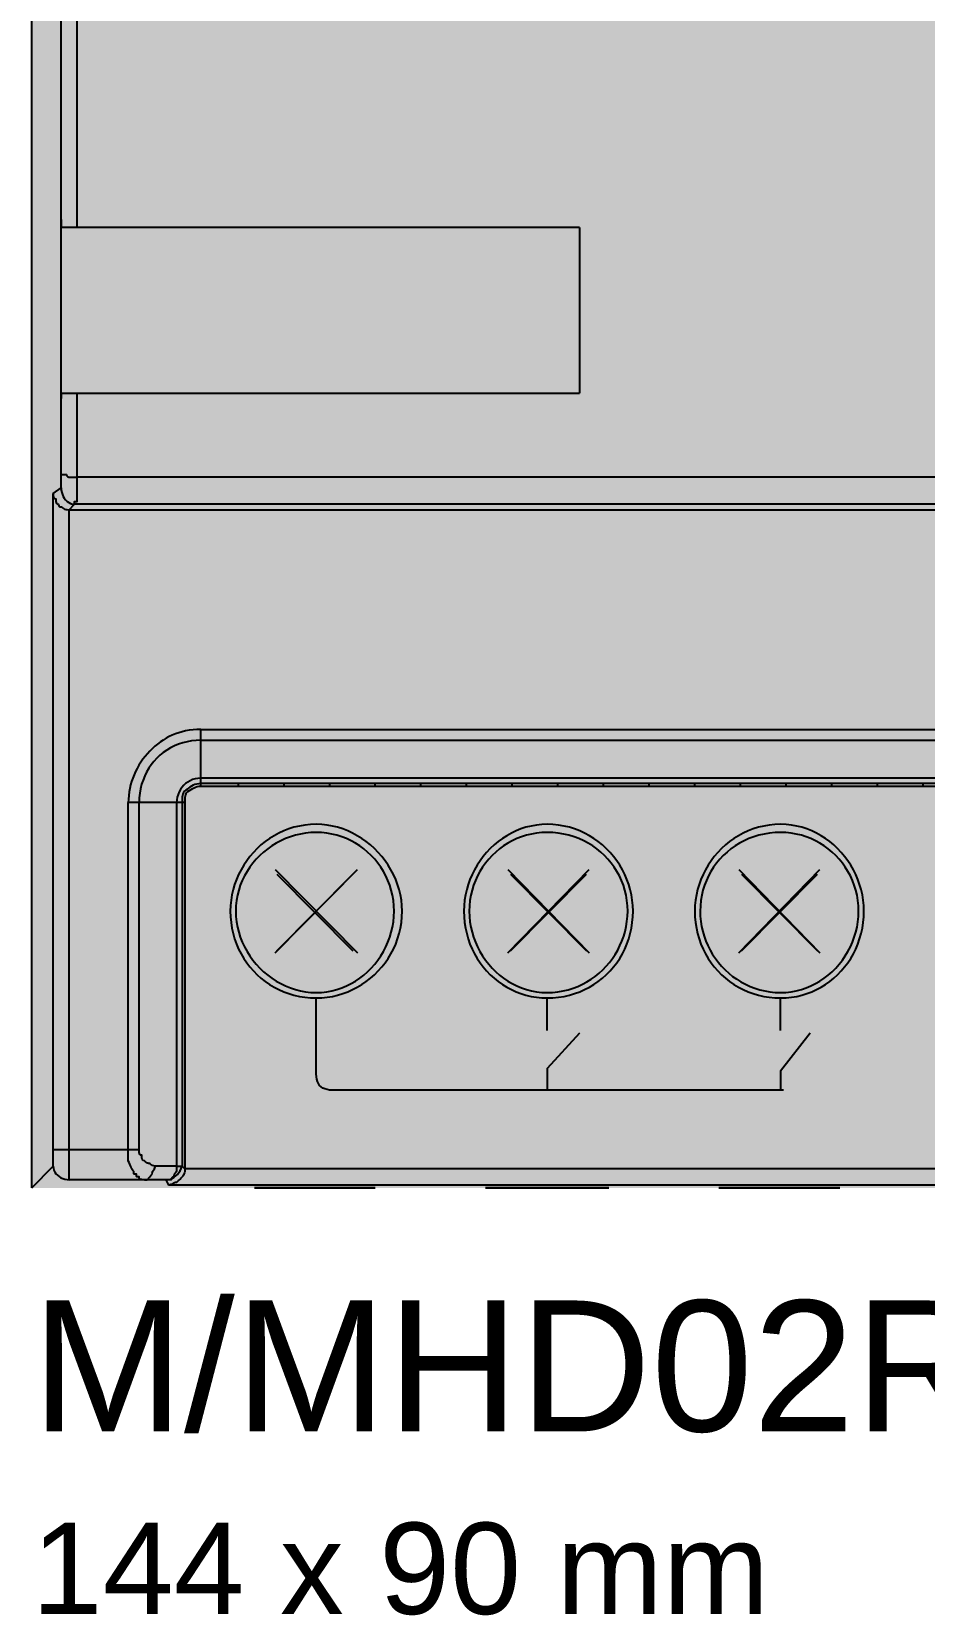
# Model space of a CAD drawing. Header units: millimetres. Extents: x 0 to 966, y -664 to 90.
# Drawn here: x 250 to 279.3, y -14 to 38 of the extents above; entities that cross this region are included whole.
import ezdxf

# ---------------------------------------------------------------- set-up
doc = ezdxf.new("R2010")
doc.units = ezdxf.units.MM
for name, color, linetype in [('HDL_BODY', 7, 'Continuous'), ('HDL_COLOUR', 7, 'Continuous'), ('HDL_DETAIL', 7, 'Continuous'), ('HDL_PRINT', 7, 'Continuous')]:
    doc.layers.add(name, color=color, linetype=linetype)
doc.styles.add('HDL_ARIAL', font='arial.ttf')

# ---------------------------------------------------------------- blocks, each defined once
blk = doc.blocks.new('M_MHD02R17U.1_FRONT')
at = {"layer": 'HDL_BODY', "true_color": 0x202126}
blk.add_hatch(color=250, dxfattribs=at).paths.add_polyline_path([(0, 0), (144, 0), (144, 90), (0, 90)])
at = {"layer": 'HDL_BODY', "true_color": 0x2a2a30}
blk.add_hatch(color=250, dxfattribs=at).paths.add_polyline_path([(0.4, 20.52), (143.6, 20.52), (143.6, 68.31), (0.4, 68.31)])
at = {"layer": 'HDL_BODY', "true_color": 0x23242a}
blk.add_hatch(color=250, dxfattribs=at).paths.add_polyline_path([(0.4, 0.5), (143.6, 0.5), (143.6, 19.8), (0.4, 19.8)])
at = {"layer": 'HDL_COLOUR', "true_color": 0x757a83}
blk.add_hatch(color=8, dxfattribs=at).paths.add_polyline_path([(0.97, 26.109), (17.989, 26.109), (17.989, 31.545), (0.97, 31.545)])
at = {"layer": 'HDL_COLOUR', "true_color": 0x1a332c}
for points in [[(9.347, 11.941), (9.158, 11.934), (8.973, 11.916), (8.792, 11.885), (8.616, 11.843), (8.444, 11.79), (8.277, 11.726), (8.116, 11.652), (7.961, 11.568), (7.811, 11.475), (7.668, 11.373), (7.532, 11.263), (7.403, 11.145), (7.281, 11.019), (7.167, 10.887), (7.062, 10.747), (6.964, 10.602), (6.876, 10.451), (6.796, 10.294), (6.727, 10.133), (6.667, 9.967), (6.617, 9.798), (6.577, 9.625), (6.549, 9.449), (6.531, 9.27), (6.525, 9.089), (6.531, 8.898), (6.549, 8.711), (6.577, 8.529), (6.617, 8.35), (6.667, 8.177), (6.727, 8.008), (6.796, 7.845), (6.876, 7.688), (6.964, 7.537), (7.062, 7.393), (7.167, 7.255), (7.281, 7.124), (7.403, 7.001), (7.532, 6.886), (7.668, 6.779), (7.811, 6.681), (7.961, 6.592), (8.116, 6.512), (8.277, 6.441), (8.444, 6.38), (8.616, 6.33), (8.792, 6.29), (8.973, 6.261), (9.158, 6.244), (9.347, 6.238), (9.526, 6.244), (9.703, 6.261), (9.877, 6.29), (10.048, 6.33), (10.216, 6.38), (10.38, 6.441), (10.54, 6.512), (10.694, 6.592), (10.844, 6.681), (10.988, 6.779), (11.126, 6.886), (11.257, 7.001), (11.381, 7.124), (11.498, 7.255), (11.607, 7.393), (11.708, 7.537), (11.8, 7.688), (11.883, 7.845), (11.956, 8.008), (12.019, 8.177), (12.072, 8.35), (12.114, 8.529), (12.144, 8.711), (12.163, 8.898), (12.169, 9.089), (12.163, 9.27), (12.144, 9.449), (12.114, 9.625), (12.072, 9.798), (12.019, 9.967), (11.956, 10.133), (11.883, 10.294), (11.8, 10.451), (11.708, 10.602), (11.607, 10.747), (11.498, 10.887), (11.381, 11.019), (11.257, 11.145), (11.126, 11.263), (10.988, 11.373), (10.844, 11.475), (10.694, 11.568), (10.54, 11.652), (10.38, 11.726), (10.216, 11.79), (10.048, 11.843), (9.877, 11.885), (9.703, 11.916), (9.526, 11.934), (9.347, 11.941)], [(9.347, 11.673), (9.172, 11.667), (8.999, 11.65), (8.828, 11.621), (8.661, 11.581), (8.498, 11.531), (8.338, 11.47), (8.184, 11.4), (8.034, 11.32), (7.89, 11.232), (7.752, 11.134), (7.62, 11.029), (7.495, 10.916), (7.378, 10.795), (7.268, 10.668), (7.167, 10.533), (7.074, 10.393), (6.99, 10.246), (6.917, 10.094), (6.853, 9.937), (6.8, 9.776), (6.757, 9.609), (6.727, 9.439), (6.708, 9.266), (6.702, 9.089), (6.708, 8.912), (6.727, 8.737), (6.757, 8.565), (6.8, 8.396), (6.853, 8.231), (6.917, 8.07), (6.99, 7.913), (7.074, 7.762), (7.167, 7.617), (7.268, 7.477), (7.378, 7.344), (7.495, 7.218), (7.62, 7.099), (7.752, 6.988), (7.89, 6.886), (8.034, 6.792), (8.184, 6.708), (8.338, 6.633), (8.498, 6.569), (8.661, 6.515), (8.828, 6.472), (8.999, 6.441), (9.172, 6.422), (9.347, 6.416), (9.522, 6.422), (9.694, 6.441), (9.862, 6.472), (10.026, 6.515), (10.187, 6.569), (10.342, 6.633), (10.492, 6.708), (10.637, 6.792), (10.776, 6.886), (10.909, 6.988), (11.036, 7.099), (11.155, 7.218), (11.267, 7.344), (11.371, 7.477), (11.467, 7.617), (11.555, 7.762), (11.634, 7.913), (11.703, 8.07), (11.763, 8.231), (11.813, 8.396), (11.852, 8.565), (11.881, 8.737), (11.899, 8.912), (11.904, 9.089), (11.899, 9.266), (11.881, 9.439), (11.852, 9.609), (11.813, 9.776), (11.763, 9.937), (11.703, 10.094), (11.634, 10.246), (11.555, 10.393), (11.467, 10.533), (11.371, 10.668), (11.267, 10.795), (11.155, 10.916), (11.036, 11.029), (10.909, 11.134), (10.776, 11.232), (10.637, 11.32), (10.492, 11.4), (10.342, 11.47), (10.187, 11.531), (10.026, 11.581), (9.862, 11.621), (9.694, 11.65), (9.522, 11.667), (9.347, 11.673)], [(16.931, 11.941), (16.752, 11.934), (16.577, 11.916), (16.404, 11.885), (16.236, 11.843), (16.071, 11.79), (15.911, 11.726), (15.755, 11.652), (15.605, 11.568), (15.46, 11.475), (15.321, 11.373), (15.188, 11.263), (15.062, 11.145), (14.943, 11.019), (14.831, 10.887), (14.728, 10.747), (14.632, 10.602), (14.544, 10.451), (14.466, 10.294), (14.397, 10.133), (14.337, 9.967), (14.288, 9.798), (14.249, 9.625), (14.22, 9.449), (14.203, 9.27), (14.197, 9.089), (14.203, 8.898), (14.22, 8.711), (14.249, 8.529), (14.288, 8.35), (14.337, 8.177), (14.397, 8.008), (14.466, 7.845), (14.544, 7.688), (14.632, 7.537), (14.728, 7.393), (14.831, 7.255), (14.943, 7.124), (15.062, 7.001), (15.188, 6.886), (15.321, 6.779), (15.46, 6.681), (15.605, 6.592), (15.755, 6.512), (15.911, 6.441), (16.071, 6.38), (16.236, 6.33), (16.404, 6.29), (16.577, 6.261), (16.752, 6.244), (16.931, 6.238), (17.12, 6.244), (17.304, 6.261), (17.485, 6.29), (17.662, 6.33), (17.834, 6.38), (18, 6.441), (18.162, 6.512), (18.317, 6.592), (18.467, 6.681), (18.61, 6.779), (18.746, 6.886), (18.875, 7.001), (18.997, 7.124), (19.111, 7.255), (19.216, 7.393), (19.314, 7.537), (19.402, 7.688), (19.481, 7.845), (19.551, 8.008), (19.611, 8.177), (19.661, 8.35), (19.701, 8.529), (19.729, 8.711), (19.747, 8.898), (19.752, 9.089), (19.747, 9.27), (19.729, 9.449), (19.701, 9.625), (19.661, 9.798), (19.611, 9.967), (19.551, 10.133), (19.481, 10.294), (19.402, 10.451), (19.314, 10.602), (19.216, 10.747), (19.111, 10.887), (18.997, 11.019), (18.875, 11.145), (18.746, 11.263), (18.61, 11.373), (18.467, 11.475), (18.317, 11.568), (18.162, 11.652), (18, 11.726), (17.834, 11.79), (17.662, 11.843), (17.485, 11.885), (17.304, 11.916), (17.12, 11.934), (16.931, 11.941)], [(16.931, 11.673), (16.756, 11.667), (16.584, 11.65), (16.416, 11.621), (16.251, 11.581), (16.091, 11.531), (15.936, 11.47), (15.786, 11.4), (15.641, 11.32), (15.502, 11.232), (15.369, 11.134), (15.242, 11.029), (15.123, 10.916), (15.011, 10.795), (14.907, 10.668), (14.811, 10.533), (14.723, 10.393), (14.644, 10.246), (14.575, 10.094), (14.515, 9.937), (14.465, 9.776), (14.425, 9.609), (14.397, 9.439), (14.379, 9.266), (14.373, 9.089), (14.379, 8.912), (14.397, 8.737), (14.425, 8.565), (14.465, 8.396), (14.515, 8.231), (14.575, 8.07), (14.644, 7.913), (14.723, 7.762), (14.811, 7.617), (14.907, 7.477), (15.011, 7.344), (15.123, 7.218), (15.242, 7.099), (15.369, 6.988), (15.502, 6.886), (15.641, 6.792), (15.786, 6.708), (15.936, 6.633), (16.091, 6.569), (16.251, 6.515), (16.416, 6.472), (16.584, 6.441), (16.756, 6.422), (16.931, 6.416), (17.109, 6.422), (17.283, 6.439), (17.454, 6.468), (17.62, 6.507), (17.782, 6.557), (17.938, 6.617), (18.09, 6.686), (18.235, 6.764), (18.376, 6.851), (18.509, 6.946), (18.637, 7.049), (18.758, 7.16), (18.871, 7.277), (18.978, 7.402), (19.077, 7.532), (19.167, 7.668), (19.25, 7.81), (19.324, 7.957), (19.389, 8.108), (19.445, 8.263), (19.491, 8.423), (19.528, 8.585), (19.554, 8.751), (19.571, 8.919), (19.576, 9.089), (19.57, 9.266), (19.553, 9.439), (19.524, 9.609), (19.484, 9.776), (19.434, 9.937), (19.373, 10.094), (19.303, 10.246), (19.223, 10.393), (19.134, 10.533), (19.036, 10.668), (18.93, 10.795), (18.816, 10.916), (18.693, 11.029), (18.563, 11.134), (18.427, 11.232), (18.283, 11.32), (18.133, 11.4), (17.977, 11.47), (17.815, 11.531), (17.647, 11.581), (17.475, 11.621), (17.298, 11.65), (17.116, 11.667), (16.931, 11.673)], [(24.601, 11.941), (24.413, 11.934), (24.228, 11.916), (24.047, 11.885), (23.871, 11.843), (23.699, 11.79), (23.532, 11.726), (23.371, 11.652), (23.216, 11.568), (23.066, 11.475), (22.923, 11.373), (22.787, 11.263), (22.658, 11.145), (22.536, 11.019), (22.422, 10.887), (22.317, 10.747), (22.219, 10.602), (22.131, 10.451), (22.052, 10.294), (21.982, 10.133), (21.922, 9.967), (21.872, 9.798), (21.832, 9.625), (21.804, 9.449), (21.787, 9.27), (21.781, 9.089), (21.787, 8.898), (21.804, 8.711), (21.832, 8.529), (21.872, 8.35), (21.922, 8.177), (21.982, 8.008), (22.052, 7.845), (22.131, 7.688), (22.219, 7.537), (22.317, 7.393), (22.422, 7.255), (22.536, 7.124), (22.658, 7.001), (22.787, 6.886), (22.923, 6.779), (23.066, 6.681), (23.216, 6.592), (23.371, 6.512), (23.532, 6.441), (23.699, 6.38), (23.871, 6.33), (24.047, 6.29), (24.228, 6.261), (24.413, 6.244), (24.601, 6.238), (24.78, 6.244), (24.956, 6.261), (25.128, 6.29), (25.297, 6.33), (25.462, 6.38), (25.622, 6.441), (25.778, 6.512), (25.928, 6.592), (26.073, 6.681), (26.212, 6.779), (26.345, 6.886), (26.471, 7.001), (26.59, 7.124), (26.702, 7.255), (26.806, 7.393), (26.902, 7.537), (26.989, 7.688), (27.067, 7.845), (27.136, 8.008), (27.196, 8.177), (27.246, 8.35), (27.285, 8.529), (27.313, 8.711), (27.331, 8.898), (27.336, 9.089), (27.331, 9.27), (27.313, 9.449), (27.285, 9.625), (27.246, 9.798), (27.196, 9.967), (27.136, 10.133), (27.067, 10.294), (26.989, 10.451), (26.902, 10.602), (26.806, 10.747), (26.702, 10.887), (26.59, 11.019), (26.471, 11.145), (26.345, 11.263), (26.212, 11.373), (26.073, 11.475), (25.928, 11.568), (25.778, 11.652), (25.622, 11.726), (25.462, 11.79), (25.297, 11.843), (25.128, 11.885), (24.956, 11.916), (24.78, 11.934), (24.601, 11.941)], [(24.601, 11.673), (24.416, 11.667), (24.235, 11.65), (24.058, 11.621), (23.886, 11.581), (23.719, 11.531), (23.557, 11.47), (23.401, 11.4), (23.25, 11.32), (23.107, 11.232), (22.97, 11.134), (22.84, 11.029), (22.718, 10.916), (22.603, 10.795), (22.497, 10.668), (22.399, 10.533), (22.31, 10.393), (22.23, 10.246), (22.16, 10.094), (22.099, 9.937), (22.049, 9.776), (22.009, 9.609), (21.98, 9.439), (21.963, 9.266), (21.957, 9.089), (21.962, 8.919), (21.978, 8.751), (22.005, 8.585), (22.042, 8.423), (22.088, 8.263), (22.144, 8.108), (22.209, 7.957), (22.283, 7.81), (22.366, 7.668), (22.457, 7.532), (22.555, 7.402), (22.662, 7.277), (22.776, 7.16), (22.896, 7.049), (23.024, 6.946), (23.158, 6.851), (23.298, 6.764), (23.444, 6.686), (23.595, 6.617), (23.752, 6.557), (23.913, 6.507), (24.079, 6.468), (24.249, 6.439), (24.424, 6.422), (24.601, 6.416), (24.776, 6.422), (24.948, 6.441), (25.116, 6.472), (25.281, 6.515), (25.441, 6.569), (25.596, 6.633), (25.747, 6.708), (25.892, 6.792), (26.031, 6.886), (26.164, 6.988), (26.291, 7.099), (26.41, 7.218), (26.522, 7.344), (26.627, 7.477), (26.723, 7.617), (26.811, 7.762), (26.89, 7.913), (26.959, 8.07), (27.019, 8.231), (27.069, 8.396), (27.109, 8.565), (27.137, 8.737), (27.155, 8.912), (27.161, 9.089), (27.155, 9.266), (27.137, 9.439), (27.109, 9.609), (27.069, 9.776), (27.019, 9.937), (26.959, 10.094), (26.89, 10.246), (26.811, 10.393), (26.723, 10.533), (26.627, 10.668), (26.522, 10.795), (26.41, 10.916), (26.291, 11.029), (26.164, 11.134), (26.031, 11.232), (25.892, 11.32), (25.747, 11.4), (25.596, 11.47), (25.441, 11.531), (25.281, 11.581), (25.116, 11.621), (24.948, 11.65), (24.776, 11.667), (24.601, 11.673)]]:
    blk.add_hatch(color=250, dxfattribs=at).paths.add_polyline_path(points)
at = {"layer": 'HDL_COLOUR', "true_color": 0x9ea4a8}
for points in [[(11.322, 9.089), (11.306, 9.35), (11.255, 9.606), (11.172, 9.853), (11.058, 10.087), (10.914, 10.304), (10.744, 10.501), (10.55, 10.673), (10.335, 10.818), (10.103, 10.933), (9.858, 11.017), (9.605, 11.068), (9.347, 11.085), (9.089, 11.068), (8.836, 11.017), (8.591, 10.933), (8.36, 10.818), (8.145, 10.673), (7.951, 10.501), (7.78, 10.304), (7.637, 10.087), (7.522, 9.853), (7.439, 9.606), (7.389, 9.35), (7.372, 9.089), (7.389, 8.829), (7.439, 8.573), (7.522, 8.325), (7.637, 8.091), (7.78, 7.874), (7.951, 7.678), (8.145, 7.506), (8.36, 7.361), (8.591, 7.245), (8.836, 7.161), (9.089, 7.11), (9.347, 7.093), (9.605, 7.11), (9.858, 7.161), (10.103, 7.245), (10.335, 7.361), (10.55, 7.506), (10.744, 7.678), (10.914, 7.874), (11.058, 8.091), (11.172, 8.325), (11.255, 8.573), (11.306, 8.829)], [(18.919, 9.089), (18.902, 9.35), (18.853, 9.606), (18.771, 9.853), (18.659, 10.087), (18.517, 10.304), (18.35, 10.501), (18.158, 10.673), (17.947, 10.818), (17.719, 10.933), (17.478, 11.017), (17.228, 11.068), (16.975, 11.085), (16.721, 11.068), (16.471, 11.017), (16.231, 10.933), (16.002, 10.818), (15.791, 10.673), (15.6, 10.501), (15.432, 10.304), (15.291, 10.087), (15.178, 9.853), (15.097, 9.606), (15.047, 9.35), (15.03, 9.089), (15.047, 8.829), (15.097, 8.573), (15.178, 8.325), (15.291, 8.091), (15.432, 7.874), (15.6, 7.678), (15.791, 7.506), (16.002, 7.361), (16.231, 7.245), (16.471, 7.161), (16.721, 7.11), (16.975, 7.093), (17.228, 7.11), (17.478, 7.161), (17.719, 7.245), (17.947, 7.361), (18.158, 7.506), (18.35, 7.678), (18.517, 7.874), (18.659, 8.091), (18.771, 8.325), (18.853, 8.573), (18.902, 8.829)], [(26.503, 9.089), (26.486, 9.35), (26.437, 9.606), (26.355, 9.853), (26.243, 10.087), (26.101, 10.304), (25.934, 10.501), (25.742, 10.673), (25.531, 10.818), (25.303, 10.933), (25.062, 11.017), (24.812, 11.068), (24.559, 11.085), (24.305, 11.068), (24.055, 11.017), (23.814, 10.933), (23.586, 10.818), (23.375, 10.673), (23.184, 10.501), (23.016, 10.304), (22.875, 10.087), (22.762, 9.853), (22.68, 9.606), (22.631, 9.35), (22.614, 9.089), (22.631, 8.829), (22.68, 8.573), (22.762, 8.325), (22.875, 8.091), (23.016, 7.874), (23.184, 7.678), (23.375, 7.506), (23.586, 7.361), (23.814, 7.245), (24.055, 7.161), (24.305, 7.11), (24.559, 7.093), (24.812, 7.11), (25.062, 7.161), (25.303, 7.245), (25.531, 7.361), (25.742, 7.506), (25.934, 7.678), (26.101, 7.874), (26.243, 8.091), (26.355, 8.325), (26.437, 8.573), (26.486, 8.829)], [(11.124, 9.045), (11.108, 9.285), (11.062, 9.521), (10.985, 9.749), (10.88, 9.965), (10.748, 10.165), (10.591, 10.346), (10.412, 10.504), (10.214, 10.638), (10, 10.745), (9.774, 10.822), (9.541, 10.869), (9.303, 10.885), (9.065, 10.869), (8.832, 10.822), (8.606, 10.745), (8.393, 10.638), (8.194, 10.504), (8.015, 10.346), (7.858, 10.165), (7.726, 9.965), (7.621, 9.749), (7.544, 9.521), (7.498, 9.285), (7.482, 9.045), (7.498, 8.804), (7.544, 8.568), (7.621, 8.34), (7.726, 8.124), (7.858, 7.924), (8.015, 7.743), (8.194, 7.585), (8.393, 7.451), (8.606, 7.344), (8.832, 7.267), (9.065, 7.22), (9.303, 7.204), (9.541, 7.22), (9.774, 7.267), (10, 7.344), (10.214, 7.451), (10.412, 7.585), (10.591, 7.743), (10.748, 7.924), (10.88, 8.124), (10.985, 8.34), (11.062, 8.568), (11.108, 8.804)], [(18.796, 9.045), (18.78, 9.285), (18.734, 9.521), (18.657, 9.749), (18.552, 9.965), (18.419, 10.165), (18.262, 10.346), (18.083, 10.504), (17.885, 10.638), (17.672, 10.745), (17.446, 10.822), (17.212, 10.869), (16.975, 10.885), (16.737, 10.869), (16.503, 10.822), (16.278, 10.745), (16.064, 10.638), (15.866, 10.504), (15.687, 10.346), (15.53, 10.165), (15.398, 9.965), (15.292, 9.749), (15.216, 9.521), (15.169, 9.285), (15.154, 9.045), (15.169, 8.804), (15.216, 8.568), (15.292, 8.34), (15.398, 8.124), (15.53, 7.924), (15.687, 7.743), (15.866, 7.585), (16.064, 7.451), (16.278, 7.344), (16.503, 7.267), (16.737, 7.22), (16.975, 7.204), (17.212, 7.22), (17.446, 7.267), (17.672, 7.344), (17.885, 7.451), (18.083, 7.585), (18.262, 7.743), (18.419, 7.924), (18.552, 8.124), (18.657, 8.34), (18.734, 8.568), (18.78, 8.804)], [(26.38, 9.045), (26.365, 9.285), (26.318, 9.521), (26.242, 9.749), (26.136, 9.965), (26.004, 10.165), (25.847, 10.346), (25.668, 10.504), (25.47, 10.638), (25.256, 10.745), (25.03, 10.822), (24.797, 10.869), (24.559, 10.885), (24.321, 10.869), (24.087, 10.822), (23.862, 10.745), (23.648, 10.638), (23.45, 10.504), (23.271, 10.346), (23.114, 10.165), (22.981, 9.965), (22.876, 9.749), (22.8, 9.521), (22.753, 9.285), (22.737, 9.045), (22.753, 8.804), (22.8, 8.568), (22.876, 8.34), (22.981, 8.124), (23.114, 7.924), (23.271, 7.743), (23.45, 7.585), (23.648, 7.451), (23.862, 7.344), (24.087, 7.267), (24.321, 7.22), (24.559, 7.204), (24.797, 7.22), (25.03, 7.267), (25.256, 7.344), (25.47, 7.451), (25.668, 7.585), (25.847, 7.743), (26.004, 7.924), (26.136, 8.124), (26.242, 8.34), (26.318, 8.568), (26.365, 8.804)]]:
    blk.add_hatch(color=253, dxfattribs=at).paths.add_polyline_path(points)
at = {"layer": 'HDL_PRINT', "true_color": 0xdee1e9}
for points in [[(8.73, 15.416), (8.73, 17.465), (8.994, 17.465), (8.994, 15.683), (9.964, 15.683), (9.964, 15.416), (8.73, 15.416)], [(16.402, 15.416), (16.137, 15.416), (16.137, 17.02), (16.099, 16.987), (16.062, 16.961), (16.024, 16.94), (15.986, 16.921), (15.948, 16.9), (15.91, 16.875), (15.872, 16.842), (15.835, 16.837), (15.797, 16.824), (15.759, 16.807), (15.721, 16.788), (15.683, 16.77), (15.646, 16.757), (15.608, 16.753), (15.608, 16.931), (15.67, 16.964), (15.725, 16.998), (15.774, 17.031), (15.817, 17.064), (15.857, 17.098), (15.893, 17.131), (15.927, 17.165), (15.961, 17.198), (15.998, 17.236), (16.036, 17.274), (16.074, 17.313), (16.112, 17.351), (16.15, 17.389), (16.187, 17.427), (16.225, 17.465), (16.402, 17.465), (16.402, 15.416)], [(18.341, 15.683), (18.341, 15.416), (16.931, 15.416), (16.931, 15.46), (16.934, 15.502), (16.942, 15.538), (16.957, 15.568), (16.982, 15.587), (17.019, 15.594), (17.024, 15.632), (17.038, 15.67), (17.061, 15.709), (17.089, 15.747), (17.122, 15.785), (17.158, 15.823), (17.195, 15.861), (17.203, 15.895), (17.224, 15.93), (17.256, 15.966), (17.294, 16.006), (17.337, 16.05), (17.381, 16.099), (17.423, 16.155), (17.46, 16.218), (17.542, 16.274), (17.612, 16.325), (17.672, 16.373), (17.723, 16.418), (17.768, 16.463), (17.806, 16.508), (17.84, 16.556), (17.871, 16.607), (17.901, 16.663), (17.938, 16.702), (17.974, 16.74), (18.007, 16.778), (18.035, 16.816), (18.057, 16.854), (18.072, 16.892), (18.077, 16.931), (18.072, 16.969), (18.057, 17.007), (18.035, 17.045), (18.007, 17.083), (17.974, 17.122), (17.938, 17.16), (17.901, 17.198), (17.895, 17.203), (17.879, 17.216), (17.852, 17.233), (17.814, 17.252), (17.766, 17.269), (17.706, 17.282), (17.636, 17.287), (17.598, 17.282), (17.561, 17.269), (17.523, 17.252), (17.485, 17.233), (17.447, 17.216), (17.409, 17.203), (17.372, 17.198), (17.342, 17.164), (17.321, 17.13), (17.305, 17.093), (17.294, 17.053), (17.288, 17.009), (17.285, 16.96), (17.284, 16.904), (17.283, 16.842), (17.019, 16.931), (17.023, 16.994), (17.034, 17.05), (17.051, 17.103), (17.074, 17.153), (17.101, 17.204), (17.13, 17.257), (17.162, 17.313), (17.195, 17.376), (17.232, 17.406), (17.276, 17.428), (17.327, 17.444), (17.383, 17.454), (17.442, 17.461), (17.505, 17.464), (17.57, 17.465), (17.636, 17.465), (17.718, 17.465), (17.789, 17.463), (17.852, 17.459), (17.908, 17.45), (17.959, 17.435), (18.008, 17.413), (18.058, 17.381), (18.109, 17.34), (18.165, 17.287), (18.198, 17.253), (18.23, 17.219), (18.26, 17.182), (18.286, 17.142), (18.309, 17.098), (18.326, 17.049), (18.338, 16.993), (18.341, 16.931), (18.337, 16.892), (18.324, 16.854), (18.307, 16.816), (18.288, 16.778), (18.271, 16.74), (18.258, 16.702), (18.253, 16.663), (18.248, 16.625), (18.234, 16.587), (18.212, 16.549), (18.183, 16.511), (18.151, 16.473), (18.115, 16.434), (18.077, 16.396), (18.044, 16.363), (18.009, 16.328), (17.973, 16.291), (17.934, 16.251), (17.89, 16.207), (17.841, 16.158), (17.786, 16.102), (17.724, 16.04), (17.662, 16.006), (17.607, 15.973), (17.558, 15.939), (17.515, 15.906), (17.475, 15.873), (17.439, 15.839), (17.405, 15.806), (17.372, 15.772), (17.371, 15.763), (17.366, 15.741), (17.353, 15.714), (17.326, 15.692), (17.283, 15.683), (18.341, 15.683)], [(23.985, 15.416), (23.721, 15.416), (23.721, 17.02), (23.682, 17.015), (23.645, 17), (23.607, 16.978), (23.569, 16.949), (23.532, 16.916), (23.494, 16.879), (23.456, 16.842), (23.418, 16.837), (23.381, 16.824), (23.343, 16.807), (23.305, 16.788), (23.267, 16.77), (23.229, 16.757), (23.191, 16.753), (23.191, 17.02), (23.254, 17.024), (23.31, 17.035), (23.362, 17.053), (23.412, 17.076), (23.462, 17.103), (23.513, 17.133), (23.569, 17.165), (23.631, 17.198), (23.669, 17.236), (23.706, 17.274), (23.739, 17.313), (23.768, 17.351), (23.79, 17.389), (23.805, 17.427), (23.81, 17.465), (23.985, 17.465), (23.985, 15.416)], [(24.601, 15.951), (24.866, 16.04), (24.87, 15.977), (24.882, 15.921), (24.899, 15.872), (24.922, 15.828), (24.948, 15.788), (24.978, 15.751), (25.01, 15.717), (25.042, 15.683), (25.049, 15.677), (25.068, 15.66), (25.098, 15.639), (25.134, 15.617), (25.176, 15.601), (25.22, 15.594), (25.282, 15.598), (25.337, 15.609), (25.386, 15.627), (25.43, 15.65), (25.469, 15.677), (25.505, 15.707), (25.539, 15.739), (25.572, 15.772), (25.605, 15.81), (25.628, 15.849), (25.644, 15.887), (25.654, 15.925), (25.659, 15.963), (25.661, 16.001), (25.661, 16.04), (25.661, 16.078), (25.659, 16.116), (25.654, 16.154), (25.644, 16.192), (25.628, 16.231), (25.605, 16.269), (25.572, 16.307), (25.534, 16.345), (25.497, 16.381), (25.459, 16.415), (25.421, 16.443), (25.383, 16.465), (25.345, 16.48), (25.307, 16.485), (25.264, 16.479), (25.223, 16.462), (25.187, 16.441), (25.158, 16.419), (25.138, 16.403), (25.131, 16.396), (25.131, 16.663), (25.201, 16.664), (25.263, 16.665), (25.316, 16.67), (25.364, 16.68), (25.407, 16.696), (25.447, 16.719), (25.485, 16.753), (25.517, 16.758), (25.54, 16.774), (25.556, 16.802), (25.565, 16.84), (25.57, 16.889), (25.571, 16.949), (25.572, 17.02), (25.571, 17.058), (25.568, 17.086), (25.561, 17.109), (25.546, 17.132), (25.522, 17.16), (25.485, 17.198), (25.447, 17.231), (25.409, 17.255), (25.371, 17.27), (25.333, 17.28), (25.295, 17.285), (25.258, 17.287), (25.22, 17.287), (25.176, 17.287), (25.134, 17.284), (25.098, 17.276), (25.068, 17.261), (25.049, 17.235), (25.042, 17.198), (25.005, 17.16), (24.969, 17.122), (24.937, 17.083), (24.908, 17.045), (24.886, 17.007), (24.872, 16.969), (24.866, 16.931), (24.601, 16.931), (24.628, 16.99), (24.651, 17.048), (24.671, 17.106), (24.691, 17.16), (24.713, 17.212), (24.739, 17.261), (24.772, 17.305), (24.814, 17.343), (24.866, 17.376), (24.905, 17.409), (24.944, 17.433), (24.987, 17.449), (25.034, 17.458), (25.088, 17.463), (25.149, 17.465), (25.22, 17.465), (25.263, 17.465), (25.313, 17.465), (25.368, 17.465), (25.424, 17.465), (25.479, 17.465), (25.53, 17.465), (25.572, 17.465), (25.61, 17.427), (25.646, 17.389), (25.679, 17.351), (25.708, 17.313), (25.73, 17.274), (25.745, 17.236), (25.75, 17.198), (25.782, 17.16), (25.805, 17.122), (25.82, 17.083), (25.83, 17.045), (25.835, 17.007), (25.836, 16.969), (25.837, 16.931), (25.836, 16.893), (25.833, 16.865), (25.826, 16.842), (25.811, 16.819), (25.787, 16.79), (25.75, 16.753), (25.745, 16.715), (25.73, 16.678), (25.708, 16.645), (25.679, 16.616), (25.646, 16.594), (25.61, 16.579), (25.572, 16.574), (25.61, 16.541), (25.648, 16.516), (25.686, 16.495), (25.724, 16.476), (25.762, 16.455), (25.799, 16.429), (25.837, 16.396), (25.866, 16.363), (25.888, 16.328), (25.904, 16.291), (25.915, 16.251), (25.921, 16.207), (25.924, 16.158), (25.926, 16.102), (25.926, 16.04), (25.922, 15.973), (25.91, 15.907), (25.893, 15.844), (25.87, 15.783), (25.844, 15.727), (25.814, 15.676), (25.783, 15.632), (25.75, 15.594), (25.694, 15.565), (25.642, 15.536), (25.592, 15.508), (25.543, 15.483), (25.492, 15.461), (25.436, 15.442), (25.374, 15.428), (25.303, 15.419), (25.22, 15.416), (25.157, 15.42), (25.101, 15.431), (25.049, 15.449), (24.999, 15.472), (24.949, 15.499), (24.898, 15.529), (24.842, 15.561), (24.78, 15.594), (24.747, 15.631), (24.714, 15.675), (24.684, 15.723), (24.657, 15.772), (24.634, 15.822), (24.617, 15.87), (24.605, 15.913), (24.601, 15.951)]]:
    blk.add_hatch(color=254, dxfattribs=at).paths.add_polyline_path(points)
at = {"layer": 'HDL_DETAIL', "color": 251, "true_color": 0x52555c}
for points in [[(0, 0), (0, 90)], [(1.499, 31.545), (1.499, 32.067), (1.499, 32.59), (1.499, 33.113), (1.499, 33.636), (1.499, 34.159), (1.499, 34.682), (1.499, 35.206), (1.499, 35.729), (1.499, 36.253), (1.499, 36.776), (1.499, 37.3), (1.499, 37.824), (1.499, 38.348)], [(0.97, 31.545), (0.97, 32.067), (0.97, 32.59), (0.97, 33.112), (0.97, 33.635), (0.97, 34.158), (0.97, 34.68), (0.97, 35.203), (0.97, 35.726), (0.97, 36.248), (0.97, 36.771), (0.97, 37.294), (0.97, 37.816), (0.97, 38.339)], [(0.97, 31.812), (0.97, 31.871), (0.97, 31.931), (0.97, 31.99), (0.97, 32.049), (0.97, 32.109), (0.97, 32.168), (0.97, 32.228), (0.97, 32.288), (0.97, 32.348)], [(0.97, 25.307), (0.97, 25.539), (0.97, 25.771), (0.97, 26.004), (0.97, 26.238), (0.97, 26.472), (0.97, 26.706), (0.97, 26.941), (0.97, 27.176), (0.97, 27.411), (0.97, 27.647), (0.97, 27.882), (0.97, 28.118), (0.97, 28.354), (0.97, 28.59), (0.97, 28.827), (0.97, 29.063), (0.97, 29.299), (0.97, 29.535), (0.97, 29.771), (0.97, 30.007), (0.97, 30.242), (0.97, 30.477), (0.97, 30.713), (0.97, 30.947), (0.97, 31.182), (0.97, 31.416), (0.97, 31.65), (0.97, 31.883), (0.97, 32.115), (0.97, 32.348)], [(0.97, 31.812), (0.97, 31.722), (0.97, 31.635), (0.97, 31.545)], [(17.989, 31.545), (0.97, 31.545)], [(17.989, 31.545), (17.989, 26.109)], [(0.97, 26.109), (17.989, 26.109)], [(0.97, 26.109), (0.97, 26.109), (0.97, 26.02), (0.97, 25.931)], [(0.97, 23.436), (0.97, 26.109)], [(1.499, 23.347), (1.499, 26.109)], [(0.97, 25.307), (0.97, 25.369), (0.97, 25.437), (0.97, 25.508), (0.97, 25.582), (0.97, 25.656), (0.97, 25.729), (0.97, 25.801), (0.97, 25.868), (0.97, 25.931)], [(0.97, 22.99), (0.97, 22.99), (0.97, 23.079), (0.97, 23.168), (0.97, 23.257), (0.97, 23.302), (0.97, 23.333), (0.97, 23.36), (0.97, 23.392), (0.97, 23.436)], [(0.97, 23.436), (0.97, 23.436), (1.058, 23.436), (1.146, 23.436), (1.156, 23.392), (1.177, 23.366), (1.203, 23.352), (1.225, 23.347), (1.234, 23.347), (1.279, 23.347), (1.323, 23.347), (1.367, 23.347), (1.411, 23.347), (1.455, 23.347), (1.499, 23.347)], [(0.705, 22.812), (0.97, 22.99)], [(0.97, 22.99), (0.974, 22.917), (0.987, 22.846), (1.008, 22.777), (1.036, 22.711), (1.071, 22.651), (1.113, 22.596), (1.161, 22.549), (1.216, 22.51), (1.276, 22.48), (1.341, 22.462), (1.411, 22.456)], [(1.411, 22.456), (1.411, 22.545), (1.499, 22.545), (1.499, 22.634), (1.499, 22.723), (1.499, 22.767), (1.499, 22.798), (1.499, 22.825), (1.499, 22.857), (1.499, 22.901), (1.499, 22.911), (1.499, 22.938), (1.499, 22.978), (1.499, 23.026), (1.499, 23.079), (1.499, 23.124), (1.499, 23.168), (1.499, 23.213), (1.499, 23.257), (1.499, 23.302), (1.499, 23.347)], [(142.5, 23.347), (1.499, 23.347)], [(0.705, 1.248), (0.705, 22.812)], [(0.705, 22.812), (0.706, 22.768), (0.709, 22.726), (0.716, 22.689), (0.731, 22.66), (0.756, 22.641), (0.793, 22.634), (0.794, 22.59), (0.797, 22.548), (0.804, 22.511), (0.82, 22.482), (0.845, 22.463), (0.882, 22.456), (0.891, 22.412), (0.913, 22.386), (0.939, 22.372), (0.961, 22.367), (0.97, 22.366), (1.008, 22.333), (1.045, 22.31), (1.083, 22.294), (1.121, 22.284), (1.159, 22.279), (1.197, 22.277), (1.234, 22.277)], [(1.234, 22.277), (1.411, 22.456)], [(142.589, 22.456), (1.411, 22.456)], [(1.234, 22.277), (142.765, 22.277)], [(1.234, 1.248), (1.234, 22.277)], [(5.555, 15.059), (5.425, 15.056), (5.299, 15.047), (5.176, 15.032), (5.058, 15.011), (4.943, 14.984), (4.831, 14.951), (4.723, 14.913), (4.618, 14.87), (4.517, 14.822), (4.418, 14.768), (4.322, 14.709), (4.228, 14.646), (4.138, 14.578), (4.05, 14.505), (3.964, 14.428), (3.88, 14.347), (3.799, 14.261), (3.723, 14.171), (3.651, 14.078), (3.584, 13.982), (3.521, 13.882), (3.463, 13.779), (3.41, 13.674), (3.362, 13.567), (3.319, 13.457), (3.281, 13.346), (3.249, 13.233), (3.223, 13.118), (3.202, 13.003), (3.187, 12.887), (3.177, 12.77), (3.174, 12.653)], [(5.555, 14.703), (5.401, 14.698), (5.25, 14.681), (5.103, 14.655), (4.96, 14.618), (4.822, 14.572), (4.689, 14.517), (4.561, 14.452), (4.439, 14.38), (4.324, 14.298), (4.214, 14.209), (4.111, 14.113), (4.016, 14.009), (3.928, 13.898), (3.847, 13.781), (3.775, 13.658), (3.712, 13.529), (3.657, 13.395), (3.611, 13.255), (3.575, 13.111), (3.549, 12.962), (3.533, 12.81), (3.527, 12.653)], [(5.555, 15.059), (138.533, 15.059)], [(5.555, 13.188), (5.555, 15.059)], [(5.555, 14.703), (138.533, 14.703)], [(5.555, 13.456), (5.462, 13.45), (5.372, 13.434), (5.287, 13.409), (5.205, 13.374), (5.129, 13.331), (5.058, 13.28), (4.993, 13.222), (4.935, 13.156), (4.885, 13.085), (4.842, 13.007), (4.808, 12.925), (4.783, 12.838), (4.767, 12.748), (4.762, 12.653)], [(5.555, 13.277), (5.489, 13.273), (5.424, 13.262), (5.362, 13.244), (5.302, 13.222), (5.246, 13.195), (5.196, 13.165), (5.151, 13.132), (5.114, 13.099), (5.062, 13.066), (5.021, 13.027), (4.99, 12.984), (4.968, 12.935), (4.953, 12.883), (4.945, 12.828), (4.94, 12.771), (4.938, 12.713), (4.938, 12.653)], [(5.555, 13.188), (5.493, 13.184), (5.437, 13.173), (5.385, 13.155), (5.335, 13.132), (5.285, 13.106), (5.233, 13.075), (5.177, 13.043), (5.114, 13.01), (5.085, 12.976), (5.064, 12.942), (5.048, 12.905), (5.037, 12.865), (5.031, 12.821), (5.028, 12.772), (5.027, 12.716), (5.026, 12.653)], [(138.533, 13.456), (5.555, 13.456)], [(138.533, 13.277), (5.555, 13.277)], [(138.533, 13.188), (5.555, 13.188)], [(6.79, 13.188), (6.79, 13.277)], [(8.289, 13.188), (8.289, 13.277)], [(9.788, 13.188), (9.788, 13.277)], [(11.287, 13.188), (11.287, 13.277)], [(12.786, 13.188), (12.786, 13.277)], [(14.285, 13.188), (14.285, 13.277)], [(15.784, 13.188), (15.784, 13.277)], [(17.283, 13.188), (17.283, 13.277)], [(18.783, 13.188), (18.783, 13.277)], [(20.282, 13.188), (20.282, 13.277)], [(21.781, 13.188), (21.781, 13.277)], [(23.28, 13.188), (23.28, 13.277)], [(24.78, 13.188), (24.78, 13.277)], [(26.277, 13.188), (26.277, 13.277)], [(27.777, 13.188), (27.777, 13.277)], [(29.277, 13.188), (29.277, 13.277)], [(5.026, 12.653), (3.174, 12.653)], [(3.174, 1.248), (3.174, 12.653)], [(3.527, 1.248), (3.527, 12.653)], [(4.762, 12.653), (4.762, 0.713)], [(4.938, 12.653), (4.938, 0.713)], [(5.026, 12.653), (5.026, 0.624)], [(24.691, 3.208), (9.876, 3.208), (9.784, 3.212), (9.701, 3.226), (9.627, 3.248), (9.561, 3.279), (9.505, 3.318), (9.456, 3.367), (9.417, 3.424), (9.386, 3.491), (9.365, 3.566), (9.351, 3.65), (9.347, 3.742), (9.347, 6.238)], [(16.931, 5.168), (16.931, 6.238)], [(24.601, 5.168), (24.601, 6.238)], [(17.989, 5.079), (16.931, 3.921), (16.931, 3.208)], [(25.572, 5.079), (24.601, 3.832), (24.601, 3.208)], [(3.527, 1.248), (0.705, 1.248)], [(0.705, 0.713), (0.705, 0.713), (0.705, 0.802), (0.705, 0.891), (0.705, 0.98), (0.705, 1.069), (0.705, 1.113), (0.705, 1.145), (0.705, 1.172), (0.705, 1.203), (0.705, 1.247)], [(1.234, 0.267), (1.234, 0.267), (1.234, 0.356), (1.234, 0.446), (1.234, 0.535), (1.234, 0.579), (1.234, 0.61), (1.234, 0.637), (1.234, 0.669), (1.234, 0.713), (1.234, 0.757), (1.234, 0.788), (1.234, 0.816), (1.234, 0.847), (1.234, 0.891), (1.234, 0.934), (1.234, 0.985), (1.234, 1.041), (1.234, 1.098), (1.234, 1.153), (1.234, 1.204), (1.234, 1.247)], [(3.703, 0.267), (3.66, 0.268), (3.619, 0.271), (3.582, 0.278), (3.553, 0.294), (3.534, 0.319), (3.527, 0.356), (3.484, 0.357), (3.458, 0.362), (3.445, 0.376), (3.44, 0.402), (3.439, 0.446), (3.396, 0.446), (3.37, 0.451), (3.356, 0.465), (3.352, 0.491), (3.351, 0.535), (3.322, 0.568), (3.298, 0.603), (3.28, 0.64), (3.263, 0.679), (3.246, 0.723), (3.227, 0.773), (3.204, 0.828), (3.174, 0.891), (3.174, 0.934), (3.174, 0.985), (3.174, 1.041), (3.174, 1.098), (3.174, 1.153), (3.174, 1.204), (3.174, 1.247)], [(4.056, 0.713), (4.013, 0.719), (3.971, 0.736), (3.935, 0.757), (3.906, 0.779), (3.887, 0.795), (3.88, 0.802), (3.842, 0.802), (3.814, 0.805), (3.792, 0.813), (3.769, 0.828), (3.741, 0.854), (3.703, 0.891), (3.666, 0.898), (3.641, 0.918), (3.626, 0.947), (3.619, 0.984), (3.616, 1.025), (3.615, 1.069), (3.578, 1.076), (3.553, 1.096), (3.538, 1.125), (3.531, 1.162), (3.528, 1.203), (3.527, 1.247)], [(0, 0), (0.705, 0.713)], [(0.705, 0.713), (0.712, 0.642), (0.73, 0.576), (0.759, 0.516), (0.798, 0.461), (0.844, 0.412), (0.899, 0.369), (0.959, 0.334), (1.023, 0.305), (1.092, 0.284), (1.163, 0.272), (1.234, 0.267)], [(3.703, 0.267), (3.792, 0.267), (3.88, 0.356), (3.917, 0.401), (3.942, 0.442), (3.957, 0.479), (3.965, 0.508), (3.968, 0.528), (3.968, 0.535), (4.005, 0.579), (4.03, 0.62), (4.045, 0.657), (4.053, 0.686), (4.056, 0.706), (4.056, 0.713)], [(4.762, 0.713), (4.056, 0.713)], [(4.409, 0.267), (4.486, 0.273), (4.557, 0.288), (4.623, 0.313), (4.684, 0.347), (4.74, 0.39), (4.79, 0.441), (4.835, 0.499), (4.875, 0.564), (4.909, 0.635), (4.938, 0.713)], [(4.762, 0.713), (4.762, 0.703), (4.762, 0.676), (4.762, 0.636), (4.762, 0.587), (4.762, 0.535), (4.725, 0.497), (4.7, 0.469), (4.684, 0.446), (4.677, 0.422), (4.674, 0.394), (4.673, 0.356), (4.63, 0.347), (4.604, 0.325), (4.591, 0.299), (4.586, 0.277), (4.585, 0.267), (4.542, 0.267), (4.511, 0.267), (4.484, 0.267), (4.453, 0.267), (4.409, 0.267)], [(4.762, 0.713), (4.938, 0.713)], [(4.938, 0.713), (5.026, 0.624)], [(5.026, 0.624), (5.026, 0.535), (5.02, 0.491), (5.003, 0.449), (4.982, 0.412), (4.961, 0.383), (4.945, 0.363), (4.938, 0.356)], [(114.989, 0.624), (5.026, 0.624)], [(3.703, 0.267), (1.234, 0.267)], [(4.409, 0.267), (3.703, 0.267)], [(4.409, 0.267), (4.497, 0.089)], [(4.762, 0.178), (4.762, 0.178), (4.724, 0.173), (4.686, 0.161), (4.648, 0.143), (4.61, 0.124), (4.573, 0.107), (4.535, 0.094), (4.497, 0.089)], [(114.459, 0.089), (4.497, 0.089)], [(4.762, 0.178), (4.799, 0.216), (4.827, 0.244), (4.85, 0.267), (4.873, 0.29), (4.9, 0.318), (4.938, 0.356)], [(11.287, 0), (11.28, 0), (11.258, 0), (11.222, 0), (11.173, 0), (11.11, 0), (11.034, 0), (10.944, 0), (10.843, 0), (10.729, 0), (10.603, 0), (10.466, 0), (10.317, 0), (10.199, 0), (10.078, 0), (9.954, 0), (9.827, 0), (9.697, 0), (9.567, 0), (9.435, 0), (9.303, 0), (9.171, 0), (9.039, 0), (8.909, 0), (8.78, 0), (8.653, 0), (8.528, 0), (8.407, 0), (8.289, 0), (8.14, 0), (8.003, 0), (7.877, 0), (7.763, 0), (7.661, 0), (7.572, 0), (7.496, 0), (7.433, 0), (7.384, 0), (7.348, 0), (7.326, 0), (7.319, 0)], [(7.319, 0), (7.326, 0), (7.348, 0), (7.384, 0), (7.433, 0), (7.496, 0), (7.572, 0), (7.661, 0), (7.763, 0), (7.877, 0), (8.003, 0), (8.14, 0), (8.289, 0), (8.407, 0), (8.528, 0), (8.653, 0), (8.78, 0), (8.909, 0), (9.039, 0), (9.171, 0), (9.303, 0), (9.435, 0), (9.567, 0), (9.697, 0), (9.827, 0), (9.954, 0), (10.078, 0), (10.199, 0), (10.317, 0), (10.466, 0), (10.603, 0), (10.729, 0), (10.843, 0), (10.944, 0), (11.034, 0), (11.11, 0), (11.173, 0), (11.222, 0), (11.258, 0), (11.28, 0), (11.287, 0)], [(18.959, 0), (18.95, 0), (18.923, 0), (18.88, 0), (18.822, 0), (18.748, 0), (18.661, 0), (18.561, 0), (18.449, 0), (18.326, 0), (18.193, 0), (18.051, 0), (17.901, 0), (17.784, 0), (17.665, 0), (17.545, 0), (17.424, 0), (17.302, 0), (17.178, 0), (17.055, 0), (16.931, 0), (16.807, 0), (16.683, 0), (16.56, 0), (16.437, 0), (16.316, 0), (16.196, 0), (16.077, 0), (15.961, 0), (15.81, 0), (15.668, 0), (15.535, 0), (15.412, 0), (15.3, 0), (15.2, 0), (15.113, 0), (15.04, 0), (14.981, 0), (14.938, 0), (14.912, 0), (14.903, 0)], [(14.903, 0), (14.912, 0), (14.938, 0), (14.981, 0), (15.04, 0), (15.113, 0), (15.2, 0), (15.3, 0), (15.412, 0), (15.535, 0), (15.668, 0), (15.81, 0), (15.961, 0), (16.077, 0), (16.196, 0), (16.316, 0), (16.437, 0), (16.56, 0), (16.683, 0), (16.807, 0), (16.931, 0), (17.055, 0), (17.178, 0), (17.302, 0), (17.424, 0), (17.545, 0), (17.665, 0), (17.784, 0), (17.901, 0), (18.051, 0), (18.193, 0), (18.326, 0), (18.449, 0), (18.561, 0), (18.661, 0), (18.748, 0), (18.822, 0), (18.88, 0), (18.923, 0), (18.95, 0), (18.959, 0)], [(26.542, 0), (26.535, 0), (26.513, 0), (26.477, 0), (26.428, 0), (26.365, 0), (26.289, 0), (26.2, 0), (26.098, 0), (25.984, 0), (25.858, 0), (25.721, 0), (25.572, 0), (25.454, 0), (25.333, 0), (25.209, 0), (25.082, 0), (24.953, 0), (24.822, 0), (24.69, 0), (24.558, 0), (24.426, 0), (24.294, 0), (24.164, 0), (24.035, 0), (23.908, 0), (23.784, 0), (23.662, 0), (23.545, 0), (23.396, 0), (23.258, 0), (23.132, 0), (23.018, 0), (22.917, 0), (22.828, 0), (22.752, 0), (22.689, 0), (22.639, 0), (22.604, 0), (22.582, 0), (22.575, 0)], [(22.575, 0), (22.582, 0), (22.604, 0), (22.639, 0), (22.689, 0), (22.752, 0), (22.828, 0), (22.917, 0), (23.018, 0), (23.132, 0), (23.258, 0), (23.396, 0), (23.545, 0), (23.662, 0), (23.784, 0), (23.908, 0), (24.035, 0), (24.164, 0), (24.294, 0), (24.426, 0), (24.558, 0), (24.69, 0), (24.822, 0), (24.953, 0), (25.082, 0), (25.209, 0), (25.333, 0), (25.454, 0), (25.572, 0), (25.721, 0), (25.858, 0), (25.984, 0), (26.098, 0), (26.2, 0), (26.289, 0), (26.365, 0), (26.428, 0), (26.477, 0), (26.513, 0), (26.535, 0), (26.542, 0)]]:
    blk.add_lwpolyline(points, dxfattribs=at)
for points in [[(0.97, 32.348), (0.97, 32.348)], [(0.97, 25.307), (0.97, 25.307)], [(9.347, 11.941), (9.158, 11.934), (8.973, 11.916), (8.792, 11.885), (8.616, 11.843), (8.444, 11.79), (8.277, 11.726), (8.116, 11.652), (7.961, 11.568), (7.811, 11.475), (7.668, 11.373), (7.532, 11.263), (7.403, 11.145), (7.281, 11.019), (7.167, 10.887), (7.062, 10.747), (6.964, 10.602), (6.876, 10.451), (6.796, 10.294), (6.727, 10.133), (6.667, 9.967), (6.617, 9.798), (6.577, 9.625), (6.549, 9.449), (6.531, 9.27), (6.525, 9.089), (6.531, 8.898), (6.549, 8.711), (6.577, 8.529), (6.617, 8.35), (6.667, 8.177), (6.727, 8.008), (6.796, 7.845), (6.876, 7.688), (6.964, 7.537), (7.062, 7.393), (7.167, 7.255), (7.281, 7.124), (7.403, 7.001), (7.532, 6.886), (7.668, 6.779), (7.811, 6.681), (7.961, 6.592), (8.116, 6.512), (8.277, 6.441), (8.444, 6.38), (8.616, 6.33), (8.792, 6.29), (8.973, 6.261), (9.158, 6.244), (9.347, 6.238), (9.526, 6.244), (9.703, 6.261), (9.877, 6.29), (10.048, 6.33), (10.216, 6.38), (10.38, 6.441), (10.54, 6.512), (10.694, 6.592), (10.844, 6.681), (10.988, 6.779), (11.126, 6.886), (11.257, 7.001), (11.381, 7.124), (11.498, 7.255), (11.607, 7.393), (11.708, 7.537), (11.8, 7.688), (11.883, 7.845), (11.956, 8.008), (12.019, 8.177), (12.072, 8.35), (12.114, 8.529), (12.144, 8.711), (12.163, 8.898), (12.169, 9.089), (12.163, 9.27), (12.144, 9.449), (12.114, 9.625), (12.072, 9.798), (12.019, 9.967), (11.956, 10.133), (11.883, 10.294), (11.8, 10.451), (11.708, 10.602), (11.607, 10.747), (11.498, 10.887), (11.381, 11.019), (11.257, 11.145), (11.126, 11.263), (10.988, 11.373), (10.844, 11.475), (10.694, 11.568), (10.54, 11.652), (10.38, 11.726), (10.216, 11.79), (10.048, 11.843), (9.877, 11.885), (9.703, 11.916), (9.526, 11.934), (9.347, 11.941)], [(9.347, 11.673), (9.172, 11.667), (8.999, 11.65), (8.828, 11.621), (8.661, 11.581), (8.498, 11.531), (8.338, 11.47), (8.184, 11.4), (8.034, 11.32), (7.89, 11.232), (7.752, 11.134), (7.62, 11.029), (7.495, 10.916), (7.378, 10.795), (7.268, 10.668), (7.167, 10.533), (7.074, 10.393), (6.99, 10.246), (6.917, 10.094), (6.853, 9.937), (6.8, 9.776), (6.757, 9.609), (6.727, 9.439), (6.708, 9.266), (6.702, 9.089), (6.708, 8.912), (6.727, 8.737), (6.757, 8.565), (6.8, 8.396), (6.853, 8.231), (6.917, 8.07), (6.99, 7.913), (7.074, 7.762), (7.167, 7.617), (7.268, 7.477), (7.378, 7.344), (7.495, 7.218), (7.62, 7.099), (7.752, 6.988), (7.89, 6.886), (8.034, 6.792), (8.184, 6.708), (8.338, 6.633), (8.498, 6.569), (8.661, 6.515), (8.828, 6.472), (8.999, 6.441), (9.172, 6.422), (9.347, 6.416), (9.522, 6.422), (9.694, 6.441), (9.862, 6.472), (10.026, 6.515), (10.187, 6.569), (10.342, 6.633), (10.492, 6.708), (10.637, 6.792), (10.776, 6.886), (10.909, 6.988), (11.036, 7.099), (11.155, 7.218), (11.267, 7.344), (11.371, 7.477), (11.467, 7.617), (11.555, 7.762), (11.634, 7.913), (11.703, 8.07), (11.763, 8.231), (11.813, 8.396), (11.852, 8.565), (11.881, 8.737), (11.899, 8.912), (11.904, 9.089), (11.899, 9.266), (11.881, 9.439), (11.852, 9.609), (11.813, 9.776), (11.763, 9.937), (11.703, 10.094), (11.634, 10.246), (11.555, 10.393), (11.467, 10.533), (11.371, 10.668), (11.267, 10.795), (11.155, 10.916), (11.036, 11.029), (10.909, 11.134), (10.776, 11.232), (10.637, 11.32), (10.492, 11.4), (10.342, 11.47), (10.187, 11.531), (10.026, 11.581), (9.862, 11.621), (9.694, 11.65), (9.522, 11.667), (9.347, 11.673)], [(16.931, 11.941), (16.752, 11.934), (16.577, 11.916), (16.404, 11.885), (16.236, 11.843), (16.071, 11.79), (15.911, 11.726), (15.755, 11.652), (15.605, 11.568), (15.46, 11.475), (15.321, 11.373), (15.188, 11.263), (15.062, 11.145), (14.943, 11.019), (14.831, 10.887), (14.728, 10.747), (14.632, 10.602), (14.544, 10.451), (14.466, 10.294), (14.397, 10.133), (14.337, 9.967), (14.288, 9.798), (14.249, 9.625), (14.22, 9.449), (14.203, 9.27), (14.197, 9.089), (14.203, 8.898), (14.22, 8.711), (14.249, 8.529), (14.288, 8.35), (14.337, 8.177), (14.397, 8.008), (14.466, 7.845), (14.544, 7.688), (14.632, 7.537), (14.728, 7.393), (14.831, 7.255), (14.943, 7.124), (15.062, 7.001), (15.188, 6.886), (15.321, 6.779), (15.46, 6.681), (15.605, 6.592), (15.755, 6.512), (15.911, 6.441), (16.071, 6.38), (16.236, 6.33), (16.404, 6.29), (16.577, 6.261), (16.752, 6.244), (16.931, 6.238), (17.12, 6.244), (17.304, 6.261), (17.485, 6.29), (17.662, 6.33), (17.834, 6.38), (18, 6.441), (18.162, 6.512), (18.317, 6.592), (18.467, 6.681), (18.61, 6.779), (18.746, 6.886), (18.875, 7.001), (18.997, 7.124), (19.111, 7.255), (19.216, 7.393), (19.314, 7.537), (19.402, 7.688), (19.481, 7.845), (19.551, 8.008), (19.611, 8.177), (19.661, 8.35), (19.701, 8.529), (19.729, 8.711), (19.747, 8.898), (19.752, 9.089), (19.747, 9.27), (19.729, 9.449), (19.701, 9.625), (19.661, 9.798), (19.611, 9.967), (19.551, 10.133), (19.481, 10.294), (19.402, 10.451), (19.314, 10.602), (19.216, 10.747), (19.111, 10.887), (18.997, 11.019), (18.875, 11.145), (18.746, 11.263), (18.61, 11.373), (18.467, 11.475), (18.317, 11.568), (18.162, 11.652), (18, 11.726), (17.834, 11.79), (17.662, 11.843), (17.485, 11.885), (17.304, 11.916), (17.12, 11.934), (16.931, 11.941)], [(16.931, 11.673), (16.756, 11.667), (16.584, 11.65), (16.416, 11.621), (16.251, 11.581), (16.091, 11.531), (15.936, 11.47), (15.786, 11.4), (15.641, 11.32), (15.502, 11.232), (15.369, 11.134), (15.242, 11.029), (15.123, 10.916), (15.011, 10.795), (14.907, 10.668), (14.811, 10.533), (14.723, 10.393), (14.644, 10.246), (14.575, 10.094), (14.515, 9.937), (14.465, 9.776), (14.425, 9.609), (14.397, 9.439), (14.379, 9.266), (14.373, 9.089), (14.379, 8.912), (14.397, 8.737), (14.425, 8.565), (14.465, 8.396), (14.515, 8.231), (14.575, 8.07), (14.644, 7.913), (14.723, 7.762), (14.811, 7.617), (14.907, 7.477), (15.011, 7.344), (15.123, 7.218), (15.242, 7.099), (15.369, 6.988), (15.502, 6.886), (15.641, 6.792), (15.786, 6.708), (15.936, 6.633), (16.091, 6.569), (16.251, 6.515), (16.416, 6.472), (16.584, 6.441), (16.756, 6.422), (16.931, 6.416), (17.109, 6.422), (17.283, 6.439), (17.454, 6.468), (17.62, 6.507), (17.782, 6.557), (17.938, 6.617), (18.09, 6.686), (18.235, 6.764), (18.376, 6.851), (18.509, 6.946), (18.637, 7.049), (18.758, 7.16), (18.871, 7.277), (18.978, 7.402), (19.077, 7.532), (19.167, 7.668), (19.25, 7.81), (19.324, 7.957), (19.389, 8.108), (19.445, 8.263), (19.491, 8.423), (19.528, 8.585), (19.554, 8.751), (19.571, 8.919), (19.576, 9.089), (19.57, 9.266), (19.553, 9.439), (19.524, 9.609), (19.484, 9.776), (19.434, 9.937), (19.373, 10.094), (19.303, 10.246), (19.223, 10.393), (19.134, 10.533), (19.036, 10.668), (18.93, 10.795), (18.816, 10.916), (18.693, 11.029), (18.563, 11.134), (18.427, 11.232), (18.283, 11.32), (18.133, 11.4), (17.977, 11.47), (17.815, 11.531), (17.647, 11.581), (17.475, 11.621), (17.298, 11.65), (17.116, 11.667), (16.931, 11.673)], [(24.601, 11.941), (24.413, 11.934), (24.228, 11.916), (24.047, 11.885), (23.871, 11.843), (23.699, 11.79), (23.532, 11.726), (23.371, 11.652), (23.216, 11.568), (23.066, 11.475), (22.923, 11.373), (22.787, 11.263), (22.658, 11.145), (22.536, 11.019), (22.422, 10.887), (22.317, 10.747), (22.219, 10.602), (22.131, 10.451), (22.052, 10.294), (21.982, 10.133), (21.922, 9.967), (21.872, 9.798), (21.832, 9.625), (21.804, 9.449), (21.787, 9.27), (21.781, 9.089), (21.787, 8.898), (21.804, 8.711), (21.832, 8.529), (21.872, 8.35), (21.922, 8.177), (21.982, 8.008), (22.052, 7.845), (22.131, 7.688), (22.219, 7.537), (22.317, 7.393), (22.422, 7.255), (22.536, 7.124), (22.658, 7.001), (22.787, 6.886), (22.923, 6.779), (23.066, 6.681), (23.216, 6.592), (23.371, 6.512), (23.532, 6.441), (23.699, 6.38), (23.871, 6.33), (24.047, 6.29), (24.228, 6.261), (24.413, 6.244), (24.601, 6.238), (24.78, 6.244), (24.956, 6.261), (25.128, 6.29), (25.297, 6.33), (25.462, 6.38), (25.622, 6.441), (25.778, 6.512), (25.928, 6.592), (26.073, 6.681), (26.212, 6.779), (26.345, 6.886), (26.471, 7.001), (26.59, 7.124), (26.702, 7.255), (26.806, 7.393), (26.902, 7.537), (26.989, 7.688), (27.067, 7.845), (27.136, 8.008), (27.196, 8.177), (27.246, 8.35), (27.285, 8.529), (27.313, 8.711), (27.331, 8.898), (27.336, 9.089), (27.331, 9.27), (27.313, 9.449), (27.285, 9.625), (27.246, 9.798), (27.196, 9.967), (27.136, 10.133), (27.067, 10.294), (26.989, 10.451), (26.902, 10.602), (26.806, 10.747), (26.702, 10.887), (26.59, 11.019), (26.471, 11.145), (26.345, 11.263), (26.212, 11.373), (26.073, 11.475), (25.928, 11.568), (25.778, 11.652), (25.622, 11.726), (25.462, 11.79), (25.297, 11.843), (25.128, 11.885), (24.956, 11.916), (24.78, 11.934), (24.601, 11.941)], [(24.601, 11.673), (24.416, 11.667), (24.235, 11.65), (24.058, 11.621), (23.886, 11.581), (23.719, 11.531), (23.557, 11.47), (23.401, 11.4), (23.25, 11.32), (23.107, 11.232), (22.97, 11.134), (22.84, 11.029), (22.718, 10.916), (22.603, 10.795), (22.497, 10.668), (22.399, 10.533), (22.31, 10.393), (22.23, 10.246), (22.16, 10.094), (22.099, 9.937), (22.049, 9.776), (22.009, 9.609), (21.98, 9.439), (21.963, 9.266), (21.957, 9.089), (21.962, 8.919), (21.978, 8.751), (22.005, 8.585), (22.042, 8.423), (22.088, 8.263), (22.144, 8.108), (22.209, 7.957), (22.283, 7.81), (22.366, 7.668), (22.457, 7.532), (22.555, 7.402), (22.662, 7.277), (22.776, 7.16), (22.896, 7.049), (23.024, 6.946), (23.158, 6.851), (23.298, 6.764), (23.444, 6.686), (23.595, 6.617), (23.752, 6.557), (23.913, 6.507), (24.079, 6.468), (24.249, 6.439), (24.424, 6.422), (24.601, 6.416), (24.776, 6.422), (24.948, 6.441), (25.116, 6.472), (25.281, 6.515), (25.441, 6.569), (25.596, 6.633), (25.747, 6.708), (25.892, 6.792), (26.031, 6.886), (26.164, 6.988), (26.291, 7.099), (26.41, 7.218), (26.522, 7.344), (26.627, 7.477), (26.723, 7.617), (26.811, 7.762), (26.89, 7.913), (26.959, 8.07), (27.019, 8.231), (27.069, 8.396), (27.109, 8.565), (27.137, 8.737), (27.155, 8.912), (27.161, 9.089), (27.155, 9.266), (27.137, 9.439), (27.109, 9.609), (27.069, 9.776), (27.019, 9.937), (26.959, 10.094), (26.89, 10.246), (26.811, 10.393), (26.723, 10.533), (26.627, 10.668), (26.522, 10.795), (26.41, 10.916), (26.291, 11.029), (26.164, 11.134), (26.031, 11.232), (25.892, 11.32), (25.747, 11.4), (25.596, 11.47), (25.441, 11.531), (25.281, 11.581), (25.116, 11.621), (24.948, 11.65), (24.776, 11.667), (24.601, 11.673)], [(4.938, 0.713), (4.938, 0.713)]]:
    blk.add_lwpolyline(points, close=True, dxfattribs=at)
at = {"layer": 'HDL_DETAIL', "color": 250, "true_color": 0x25292b}
for points in [[(7.993, 7.72), (10.702, 10.458)], [(7.993, 10.458), (10.702, 7.72)], [(15.641, 7.72), (18.308, 10.458)], [(15.641, 10.458), (18.308, 7.72)], [(23.225, 7.72), (25.892, 10.458)], [(23.225, 10.458), (25.892, 7.72)], [(8.054, 7.783), (10.552, 10.306)], [(8.054, 10.306), (10.552, 7.783)], [(15.726, 7.783), (18.223, 10.306)], [(15.726, 10.306), (18.223, 7.783)], [(23.31, 7.783), (25.808, 10.306)], [(23.31, 10.306), (25.808, 7.783)]]:
    blk.add_lwpolyline(points, dxfattribs=at)

msp = doc.modelspace()

# ---------------------------------------------------------------- block references
msp.add_blockref('M_MHD02R17U.1_FRONT', (250, 0))

# ---------------------------------------------------------------- texts
at = {"color": 7, "style": 'HDL_ARIAL'}
for s, height, p in [('M/MHD02R17U.1', 4.3, (250, -8)), ('144 x 90 mm', 3, (250, -14))]:
    msp.add_text(s, height=height, dxfattribs=at).set_placement(p)

doc.saveas('drawing.dxf')
